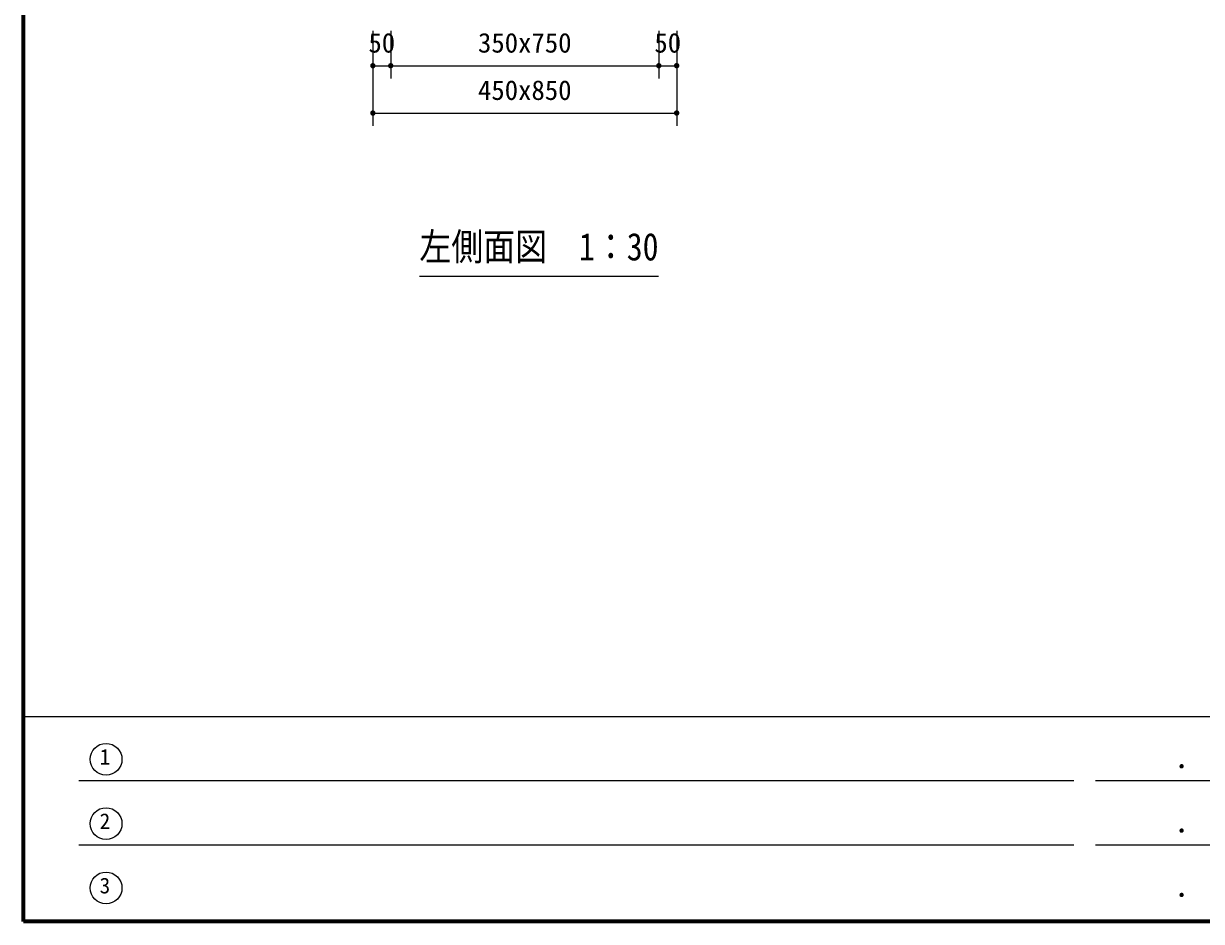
# Model space of a CAD drawing. Units: millimetres at full size, sheet at 1:30, with parts at other scales. Extents: x 450 to 12150, y 450 to 8460.
# Drawn here: x 450 to 3745, y 450 to 2962 of the extents above; entities that cross this region are included whole.
import ezdxf
from ezdxf.enums import TextEntityAlignment as Align

# ---------------------------------------------------------------- set-up
doc = ezdxf.new("R2010")
doc.units = ezdxf.units.MM
doc.header["$LTSCALE"] = 30
for name, color, linetype, lineweight in [('D-STR-DIM\u3000寸法線、寸法値', 7, 'Continuous', 13), ('D-STR-TXT\u3000文字列', 7, 'Continuous', 13), ('D-TTL', 7, 'Continuous', 70), ('D-TTL-FRAM', 7, 'Continuous', 13), ('D-TTL-TXT', 7, 'Continuous', 13)]:
    doc.layers.add(name, color=color, linetype=linetype, lineweight=lineweight)
doc.styles.add('ＭＳ ゴシック', font='')
doc.styles.get('ＭＳ ゴシック').set_extended_font_data('MS Gothic')

# ---------------------------------------------------------------- blocks, each defined once
blk = doc.blocks.new('filled_dot')
at = {"color": 0, "linetype": 'Continuous', "lineweight": -2, "const_width": 1.25}
blk.add_lwpolyline([(-0.625, 0, 1), (0.625, 0, 1)], format="xyb", close=True, dxfattribs=at)

msp = doc.modelspace()

# ---------------------------------------------------------------- linework, layer by layer
at = {"layer": 'D-STR-DIM\u3000寸法線、寸法値'}
for p, q in [((1427.28, 2942.17), (1427.28, 2808.51)), ((1427.28, 2942.17), (1427.28, 2676)), ((1477.28, 2942.17), (1477.28, 2808.51)), ((1477.28, 2942.17), (1477.28, 2808.51)), ((2227.28, 2942.17), (2227.28, 2808.51)), ((2227.28, 2942.17), (2227.28, 2808.51)), ((2277.28, 2942.17), (2277.28, 2808.51)), ((2277.28, 2942.17), (2277.28, 2676)), ((1427.28, 2844.51), (1477.28, 2844.51)), ((1477.28, 2844.51), (2227.28, 2844.51)), ((2227.28, 2844.51), (2277.28, 2844.51)), ((1427.28, 2712), (2277.28, 2712))]:
    msp.add_line(p, q, dxfattribs=at)
at = {"layer": 'D-STR-TXT\u3000文字列'}
msp.add_line((1557.54, 2255.53), (2226.07, 2255.53), dxfattribs=at)
at = {"layer": 'D-TTL'}
msp.add_lwpolyline([(450, 450), (450, 8460), (12150, 8460), (12150, 450)], close=True, dxfattribs=at)
at = {"layer": 'D-TTL-FRAM'}
for p, q in [((450, 1023.66), (12150, 1023.66)), ((3388.84, 843.66), (605.1, 843.66)), ((4198.84, 843.66), (3448.84, 843.66)), ((3388.84, 663.66), (605.1, 663.66)), ((4198.84, 663.66), (3448.84, 663.66))]:
    msp.add_line(p, q, dxfattribs=at)
at = {"layer": 'D-TTL-TXT'}
for centre in [(680.98, 903.79), (680.98, 723.79), (680.98, 543.79)]:
    msp.add_circle(centre, 44.42, dxfattribs=at)

# ---------------------------------------------------------------- block references
at = {"layer": 'D-STR-DIM\u3000寸法線、寸法値', "xscale": 6, "yscale": 6}
for p in [(1427.28, 2844.51), (1477.28, 2844.51), (2227.28, 2844.51), (1427.28, 2712)]:
    msp.add_blockref('filled_dot', p, dxfattribs=at)
at = {"layer": 'D-STR-DIM\u3000寸法線、寸法値', "xscale": 6, "yscale": 6, "rotation": 180}
for p in [(1477.28, 2844.51), (2227.28, 2844.51), (2277.28, 2844.51), (2277.28, 2712)]:
    msp.add_blockref('filled_dot', p, dxfattribs=at)

# ---------------------------------------------------------------- texts
at = {"layer": 'D-STR-DIM\u3000寸法線、寸法値', "style": 'ＭＳ ゴシック'}
for s, p in [('50', (1452.28, 2908.64)), ('350x750', (1852.28, 2908.64)), ('50', (2252.28, 2908.64)), ('450x850', (1852.28, 2776.13))]:
    msp.add_text(s, height=54.99, dxfattribs=at).set_placement(p, align=Align.MIDDLE_CENTER)
at = {"layer": 'D-STR-TXT\u3000文字列', "style": 'ＭＳ ゴシック', "width": 0.85}
msp.add_text('左側面図\u30001：30', height=76.98, dxfattribs=at).set_placement((1557.54, 2276.53), align=Align.BOTTOM_LEFT)
at = {"layer": 'D-TTL-FRAM', "style": 'ＭＳ ゴシック'}
for p in [(3667.49, 859.26), (3667.49, 679.26), (3667.49, 499.26)]:
    msp.add_text('.', height=65.98, dxfattribs=at).set_placement(p, align=Align.BOTTOM_LEFT)
at = {"layer": 'D-TTL-TXT', "style": 'ＭＳ ゴシック'}
for s, p in [('1', (662.65, 875.28)), ('2', (662.65, 695.28)), ('3', (662.65, 515.28))]:
    msp.add_text(s, height=43.99, dxfattribs=at).set_placement(p, align=Align.BOTTOM_LEFT)

doc.saveas('drawing.dxf')
